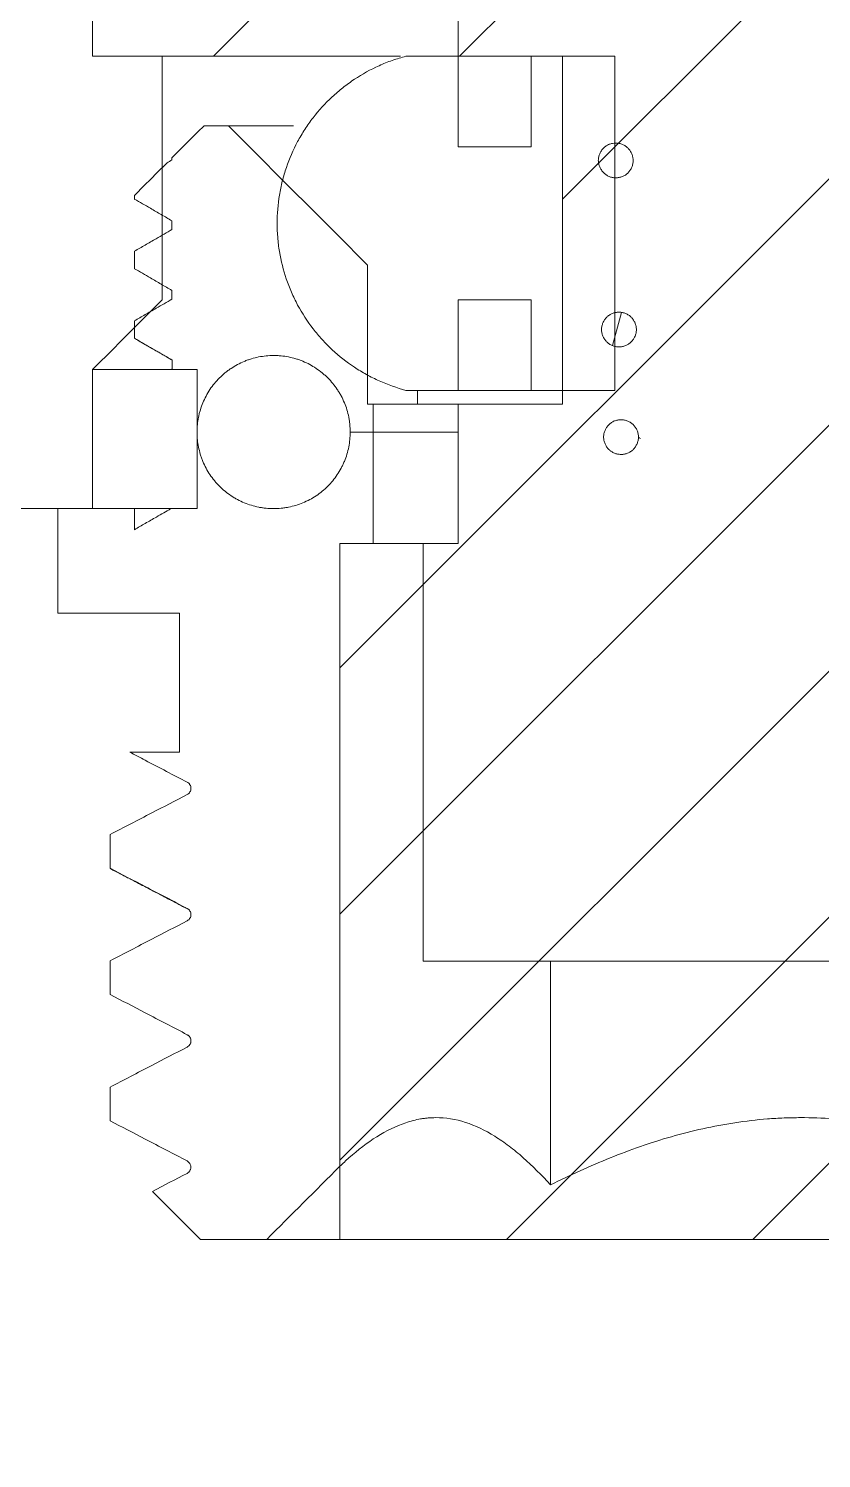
# Model space of a CAD drawing. Extents: x 13676 to 14719, y -16741 to -16132.
# Drawn here: x 13740.51 to 13751.89, y -16446.49 to -16425.95 of the extents above; entities that cross this region are included whole.
import ezdxf

# ---------------------------------------------------------------- set-up
doc = ezdxf.new("R2010")
doc.units = 0
doc.header["$MEASUREMENT"] = 0
doc.layers.get('0').update_dxf_attribs({"color": 3, "linetype": 'CONTINUOUS'})
doc.layers.add('5', color=2, linetype='CONTINUOUS', lineweight=9)
pattern_1 = [(45, (2654.681, -18.976), (-1.76776695, 1.76776695), [])]

# ---------------------------------------------------------------- blocks, each defined once
blk = doc.blocks.new('HATCH9')
at = {"color": 155, "lineweight": 13}
for p, q in [((761.11, 554.762), (761.189, 555.056)), ((767.759, 540.937), (767.842, 541.248)), ((761.579, 537.194), (761.707, 537.671))]:
    blk.add_line(p, q, dxfattribs=at)

msp = doc.modelspace()

# ---------------------------------------------------------------- hatches: boundary and pattern name
at = {"layer": '5'}
h = msp.add_hatch(dxfattribs=at)
h.set_pattern_fill('ANSI31', color=10, scale=20)
h.set_pattern_definition(pattern_1)
edge = h.paths.add_edge_path()
edge.add_line((13758.925, -16413.344), (13758.423, -16413.344))
edge.add_line((13758.423, -16413.344), (13749.4, -16413.344))
edge.add_line((13749.4, -16413.344), (13745.426, -16413.344))
edge.add_line((13745.426, -16413.344), (13744.925, -16413.344))
edge.add_line((13744.925, -16413.344), (13745.804, -16408.144))
edge.add_line((13745.804, -16408.144), (13678.225, -16408.144))
edge.add_line((13678.225, -16408.144), (13678.225, -16414.183))
edge.add_spline(control_points=[(13678.225, -16414.183), (13678.353, -16414.878), (13678.513, -16415.563), (13678.9, -16416.908), (13679.128, -16417.569), (13679.391, -16418.218)], knot_values=[0, 0, 0, 0, 0.5, 0.5, 1, 1, 1, 1], degree=3, periodic=0)
edge.add_spline(control_points=[(13679.392, -16418.218), (13679.63, -16418.806), (13679.86, -16419.397), (13680.303, -16420.586), (13680.515, -16421.184), (13680.719, -16421.785)], knot_values=[0, 0, 0, 0, 0.5, 0.5, 1, 1, 1, 1], degree=3, periodic=0)
edge.add_line((13680.719, -16421.785), (13684.53, -16422.595))
edge.add_line((13684.53, -16422.595), (13684.726, -16422.637))
edge.add_line((13684.726, -16422.637), (13687.465, -16423.219))
edge.add_line((13687.465, -16423.219), (13685.594, -16432.022))
edge.add_line((13685.594, -16432.022), (13685.718, -16432.049))
edge.add_line((13685.718, -16432.049), (13687.154, -16432.354))
edge.add_ellipse((13697.155, -16414.251), major_axis=(4.368, 20.549), ratio=0.852477, start_angle=160.3628, end_angle=161.6262)
edge.add_line((13687.488, -16432.579), (13687.477, -16432.629))
edge.add_ellipse((13698.053, -16414.442), major_axis=(4.374, 20.58), ratio=0.999649, start_angle=161.8156, end_angle=198.2321)
edge.add_line((13700.335, -16435.357), (13700.343, -16435.317))
edge.add_ellipse((13698.809, -16414.603), major_axis=(-4.368, -20.55), ratio=0.878966, start_angle=18.3298, end_angle=19.6391)
edge.add_line((13700.766, -16435.247), (13702.211, -16435.554))
edge.add_line((13702.211, -16435.554), (13704.082, -16426.751))
edge.add_line((13704.082, -16426.751), (13706.83, -16427.335))
edge.add_line((13706.83, -16427.335), (13707.026, -16427.377))
edge.add_line((13707.026, -16427.377), (13709.47, -16427.896))
edge.add_line((13709.47, -16427.896), (13708.564, -16432.16))
edge.add_spline(control_points=[(13708.564, -16432.16), (13709.315, -16431.893), (13710.076, -16431.658), (13711.04, -16431.406), (13711.233, -16431.357), (13711.62, -16431.265), (13711.815, -16431.22), (13712.398, -16431.094), (13712.789, -16431.018), (13713.378, -16430.916), (13713.574, -16430.884), (13713.969, -16430.825), (13714.166, -16430.797), (13714.758, -16430.721), (13715.154, -16430.679), (13716.342, -16430.577), (13717.137, -16430.543), (13717.934, -16430.543)], knot_values=[0, 0, 0, 0, 0.25, 0.25, 0.3125, 0.3125, 0.375, 0.375, 0.5, 0.5, 0.5625, 0.5625, 0.625, 0.625, 0.75, 0.75, 1, 1, 1, 1], degree=3, periodic=0)
edge.add_spline(control_points=[(13727.44, -16430.543), (13724.271, -16430.543), (13721.102, -16430.543), (13717.934, -16430.543)], knot_values=[0, 0, 0, 0, 1, 1, 1, 1], degree=3, periodic=0)
edge.add_spline(control_points=[(13727.44, -16430.543), (13728.446, -16430.543), (13729.452, -16430.554), (13731.464, -16430.596), (13732.469, -16430.627), (13734.48, -16430.71), (13735.485, -16430.762), (13737.494, -16430.887), (13738.498, -16430.96), (13739.5, -16431.044)], knot_values=[0, 0, 0, 0, 0.25, 0.25, 0.5, 0.5, 0.75, 0.75, 1, 1, 1, 1], degree=3, periodic=0)
edge.add_line((13739.5, -16431.044), (13739.925, -16431.044))
edge.add_line((13739.925, -16431.044), (13739.925, -16419.144))
edge.add_arc((13741.925, -16419.144), 2, 90, 180, ccw=False)
edge.add_line((13741.925, -16417.144), (13745.426, -16417.144))
edge.add_line((13745.426, -16417.144), (13754.42, -16417.144))
edge.add_line((13754.42, -16417.144), (13758.423, -16417.144))
edge.add_line((13758.423, -16417.144), (13759.638, -16417.144))
edge.add_line((13759.638, -16417.144), (13758.925, -16413.344))
h = msp.add_hatch(dxfattribs=at)
h.set_pattern_fill('ANSI31', color=10, scale=20)
h.set_pattern_definition(pattern_1)
edge = h.paths.add_edge_path()
edge.add_line((13805.925, -16408.144), (13757.925, -16408.144))
edge.add_line((13757.925, -16408.144), (13757.925, -16411.344))
edge.add_line((13757.925, -16411.344), (13758.925, -16411.344))
edge.add_arc((13758.925, -16413.344), 2, 10.6376, 90, ccw=False)
edge.add_line((13760.89, -16412.974), (13762.425, -16421.144))
edge.add_line((13762.425, -16421.144), (13761.424, -16421.144))
edge.add_line((13761.424, -16421.144), (13741.425, -16421.144))
edge.add_line((13741.425, -16421.144), (13741.425, -16426.344))
edge.add_line((13741.425, -16426.344), (13742.426, -16426.344))
edge.add_line((13742.426, -16426.344), (13745.85, -16426.344))
edge.add_line((13745.85, -16426.344), (13746.677, -16426.344))
edge.add_line((13746.677, -16426.344), (13748.177, -16426.344))
edge.add_line((13748.177, -16426.344), (13748.177, -16431.344))
edge.add_line((13748.177, -16431.344), (13746.677, -16431.344))
edge.add_line((13746.677, -16431.344), (13746.677, -16433.344))
edge.add_line((13746.677, -16433.344), (13746.176, -16433.344))
edge.add_line((13746.176, -16433.344), (13744.978, -16433.344))
edge.add_line((13744.978, -16433.344), (13744.978, -16443.344))
edge.add_line((13744.978, -16443.344), (13759.019, -16443.344))
edge.add_line((13759.019, -16443.344), (13759.019, -16433.344))
edge.add_line((13759.019, -16433.344), (13758.229, -16433.344))
edge.add_line((13758.229, -16433.344), (13757.673, -16433.344))
edge.add_line((13757.673, -16433.344), (13757.173, -16433.344))
edge.add_line((13757.173, -16433.344), (13757.173, -16431.344))
edge.add_line((13757.173, -16431.344), (13755.672, -16431.344))
edge.add_line((13755.672, -16431.344), (13755.672, -16426.344))
edge.add_line((13755.672, -16426.344), (13757.173, -16426.344))
edge.add_line((13757.173, -16426.344), (13757.923, -16426.344))
edge.add_line((13757.923, -16426.344), (13761.424, -16426.344))
edge.add_line((13761.424, -16426.344), (13762.425, -16426.344))
edge.add_arc((13762.425, -16428.344), 2, 0, 90, ccw=False)
edge.add_line((13764.425, -16428.344), (13764.425, -16431.037))
edge.add_spline(control_points=[(13764.425, -16431.037), (13765.421, -16430.955), (13766.917, -16430.847), (13768.414, -16430.762), (13769.413, -16430.711), (13769.912, -16430.688), (13771.411, -16430.626), (13772.41, -16430.595), (13774.41, -16430.554), (13775.41, -16430.543), (13776.41, -16430.543)], knot_values=[0, 0, 0, 0, 0.25, 0.375, 0.375, 0.5, 0.5, 0.75, 0.75, 1, 1, 1, 1], degree=3, periodic=0)
edge.add_spline(control_points=[(13791.925, -16430.543), (13786.753, -16430.543), (13781.581, -16430.543), (13776.41, -16430.543)], knot_values=[0, 0, 0, 0, 1, 1, 1, 1], degree=3, periodic=0)
edge.add_spline(control_points=[(13807.725, -16442.343), (13807.725, -16442.116), (13807.705, -16441.665), (13807.647, -16441.221), (13807.57, -16440.78), (13807.522, -16440.56), (13807.436, -16440.234), (13807.39, -16440.071), (13807.338, -16439.909), (13807.303, -16439.802), (13807.284, -16439.748), (13807.19, -16439.48), (13807.106, -16439.27), (13806.924, -16438.858), (13806.826, -16438.656), (13806.614, -16438.259), (13806.502, -16438.065), (13806.323, -16437.778), (13806.262, -16437.683), (13806.136, -16437.495), (13806.071, -16437.402), (13805.741, -16436.941), (13805.456, -16436.593), (13804.854, -16435.93), (13804.537, -16435.615), (13803.872, -16435.015), (13803.526, -16434.729), (13803.121, -16434.423), (13803.076, -16434.389), (13802.986, -16434.322), (13802.94, -16434.288), (13802.803, -16434.189), (13802.527, -16433.993), (13802.247, -16433.806), (13801.681, -16433.443), (13801.296, -16433.215), (13800.514, -16432.787), (13800.116, -16432.587), (13799.307, -16432.211), (13798.897, -16432.036), (13798.063, -16431.712), (13797.64, -16431.562), (13797.103, -16431.392), (13796.995, -16431.358), (13796.779, -16431.294), (13796.455, -16431.199), (13796.13, -16431.113), (13795.477, -16430.953), (13795.04, -16430.86), (13794.16, -16430.708), (13793.717, -16430.648), (13793.048, -16430.587), (13792.825, -16430.571), (13792.376, -16430.549), (13792.151, -16430.543), (13791.925, -16430.543)], knot_values=[0, 0, 0, 0, 0.03125, 0.0625, 0.0625, 0.09375, 0.09375, 0.109375, 0.117188, 0.117188, 0.125, 0.125, 0.15625, 0.15625, 0.1875, 0.1875, 0.21875, 0.21875, 0.234375, 0.234375, 0.25, 0.25, 0.3125, 0.3125, 0.375, 0.375, 0.4375, 0.4375, 0.445313, 0.445313, 0.453125, 0.453125, 0.46875, 0.5, 0.5, 0.5625, 0.5625, 0.625, 0.625, 0.6875, 0.6875, 0.75, 0.75, 0.765625, 0.765625, 0.78125, 0.8125, 0.8125, 0.875, 0.875, 0.9375, 0.9375, 0.96875, 0.96875, 1, 1, 1, 1], degree=3, periodic=0)
edge.add_line((13807.725, -16442.343), (13807.725, -16446.344))
edge.add_line((13807.725, -16446.344), (13809.325, -16446.344))
edge.add_line((13809.325, -16446.344), (13809.325, -16446.844))
edge.add_spline(control_points=[(13809.325, -16446.844), (13809.492, -16447.01), (13809.659, -16447.177), (13809.825, -16447.344)], knot_values=[0, 0, 0, 0, 1, 1, 1, 1], degree=3, periodic=0)
edge.add_line((13809.825, -16447.344), (13809.825, -16452.344))
edge.add_line((13809.825, -16452.344), (13818.425, -16452.344))
edge.add_line((13818.425, -16452.344), (13818.425, -16661.729))
edge.add_line((13818.425, -16661.729), (13828.425, -16661.729))
edge.add_line((13828.425, -16661.729), (13828.425, -16452.344))
edge.add_line((13828.425, -16452.344), (13844.024, -16452.344))
edge.add_line((13844.024, -16452.344), (13844.024, -16447.344))
edge.add_spline(control_points=[(13844.024, -16447.344), (13844.191, -16447.177), (13844.357, -16447.01), (13844.524, -16446.844)], knot_values=[0, 0, 0, 0, 1, 1, 1, 1], degree=3, periodic=0)
edge.add_line((13844.524, -16446.844), (13844.524, -16446.344))
edge.add_line((13844.524, -16446.344), (13846.124, -16446.344))
edge.add_line((13846.124, -16446.344), (13846.124, -16423.344))
edge.add_line((13846.124, -16423.344), (13805.925, -16423.344))
edge.add_line((13805.925, -16423.344), (13805.925, -16408.144))

# ---------------------------------------------------------------- linework, layer by layer
at = {"linetype": 'Continuous', "lineweight": 18}
for p, q in [((13741.425, -16421.144), (13741.425, -16426.344)), ((13746.677, -16426.344), (13746.677, -16425.344)), ((13741.425, -16426.344), (13742.426, -16426.344)), ((13742.426, -16426.344), (13745.85, -16426.344)), ((13742.426, -16426.344), (13742.426, -16429.844)), ((13745.926, -16426.344), (13746.677, -16426.344)), ((13748.177, -16426.344), (13746.677, -16426.344)), ((13746.677, -16426.344), (13746.677, -16427.644)), ((13747.727, -16426.344), (13748.928, -16426.344)), ((13747.727, -16427.644), (13747.727, -16426.344)), ((13748.177, -16431.344), (13748.177, -16426.344)), ((13748.928, -16426.344), (13748.928, -16431.144)), ((13743.026, -16427.344), (13743.376, -16427.344)), ((13744.313, -16427.344), (13743.376, -16427.344)), ((13742.566, -16427.833), (13742.566, -16427.804)), ((13746.677, -16427.644), (13747.727, -16427.644)), ((13742.495, -16427.874), (13742.496, -16427.874)), ((13742.026, -16428.396), (13742.025, -16428.396)), ((13742.026, -16428.396), (13742.026, -16428.344)), ((13742.566, -16428.833), (13742.566, -16428.708)), ((13742.026, -16429.396), (13742.026, -16429.145)), ((13745.376, -16429.344), (13745.376, -16431.344)), ((13742.566, -16429.833), (13742.566, -16429.708)), ((13746.677, -16429.844), (13746.677, -16431.144)), ((13747.727, -16429.844), (13746.677, -16429.844)), ((13747.727, -16431.144), (13747.727, -16429.844)), ((13742.026, -16430.396), (13742.026, -16430.145)), ((13742.567, -16430.709), (13742.567, -16430.706)), ((13742.567, -16430.833), (13742.567, -16430.706)), ((13741.426, -16430.844), (13742.549, -16430.844)), ((13741.426, -16430.844), (13741.426, -16432.844)), ((13742.926, -16430.844), (13742.549, -16430.844)), ((13742.926, -16432.844), (13742.926, -16430.844)), ((13746.677, -16431.144), (13745.926, -16431.144)), ((13747.727, -16431.144), (13746.677, -16431.144)), ((13748.928, -16431.144), (13747.727, -16431.144)), ((13745.376, -16431.344), (13745.458, -16431.344)), ((13745.458, -16431.344), (13745.458, -16433.344)), ((13746.677, -16431.344), (13745.458, -16431.344)), ((13746.677, -16431.344), (13748.177, -16431.344)), ((13746.677, -16433.344), (13746.677, -16431.344)), ((13741.426, -16432.844), (13739.577, -16432.844)), ((13740.926, -16434.344), (13740.926, -16432.844)), ((13740.926, -16432.844), (13742.026, -16432.844)), ((13742.026, -16432.844), (13742.551, -16432.844)), ((13742.026, -16432.844), (13742.026, -16433.146)), ((13742.55, -16432.844), (13742.926, -16432.844)), ((13744.978, -16433.344), (13744.978, -16442.292)), ((13745.458, -16433.344), (13744.978, -16433.344)), ((13745.458, -16433.344), (13746.176, -16433.344)), ((13746.176, -16433.344), (13746.677, -16433.344)), ((13746.176, -16439.344), (13746.176, -16433.344)), ((13742.676, -16434.344), (13740.926, -16434.344)), ((13742.676, -16436.344), (13742.676, -16434.344)), ((13741.958, -16436.344), (13742.676, -16436.344)), ((13741.958, -16436.344), (13741.959, -16436.344)), ((13741.676, -16438.01), (13741.676, -16437.528)), ((13741.676, -16439.824), (13741.676, -16439.342)), ((13757.673, -16439.344), (13746.176, -16439.344)), ((13748.004, -16442.56), (13748.004, -16439.343)), ((13742.784, -16440.402), (13742.784, -16440.402)), ((13742.784, -16440.58), (13742.784, -16440.58)), ((13741.676, -16441.156), (13741.676, -16441.156)), ((13741.676, -16441.639), (13741.676, -16441.156)), ((13742.783, -16442.216), (13742.783, -16442.216)), ((13742.784, -16442.394), (13742.784, -16442.394)), ((13743.926, -16443.344), (13742.976, -16443.344)), ((13755.568, -16443.344), (13743.926, -16443.344))]:
    msp.add_line(p, q, dxfattribs=at)
at = {"linetype": 'Continuous', "lineweight": 13}
for p, q in [((13746.093, -16431.344), (13746.093, -16431.144)), ((13745.126, -16431.744), (13746.677, -16431.744))]:
    msp.add_line(p, q, dxfattribs=at)
at = {"linetype": 'Continuous', "lineweight": 18}
for points, knots in [([(13745.926, -16431.144), (13745.796, -16431.109), (13745.668, -16431.064), (13745.512, -16430.994), (13745.481, -16430.98), (13745.42, -16430.949), (13745.39, -16430.933), (13745.3, -16430.884), (13745.242, -16430.849), (13745.073, -16430.737), (13744.967, -16430.653), (13744.842, -16430.537), (13744.818, -16430.513), (13744.769, -16430.465), (13744.746, -16430.44), (13744.677, -16430.364), (13744.634, -16430.312), (13744.51, -16430.152), (13744.436, -16430.038), (13744.355, -16429.888), (13744.34, -16429.858), (13744.31, -16429.796), (13744.296, -16429.765), (13744.255, -16429.671), (13744.23, -16429.608), (13744.165, -16429.416), (13744.132, -16429.285), (13744.104, -16429.117), (13744.099, -16429.083), (13744.091, -16429.015), (13744.087, -16428.981), (13744.079, -16428.879), (13744.076, -16428.811), (13744.076, -16428.608), (13744.087, -16428.473), (13744.115, -16428.306), (13744.121, -16428.272), (13744.135, -16428.205), (13744.142, -16428.172), (13744.167, -16428.072), (13744.187, -16428.007), (13744.252, -16427.815), (13744.306, -16427.691), (13744.386, -16427.541), (13744.403, -16427.512), (13744.438, -16427.453), (13744.456, -16427.424), (13744.512, -16427.337), (13744.551, -16427.282), (13744.675, -16427.121), (13744.766, -16427.021), (13744.915, -16426.882), (13744.967, -16426.838), (13745.074, -16426.753), (13745.13, -16426.713), (13745.299, -16426.6), (13745.418, -16426.535), (13745.603, -16426.452), (13745.666, -16426.427), (13745.763, -16426.392), (13745.796, -16426.382), (13745.861, -16426.362), (13745.894, -16426.352), (13745.926, -16426.344)], [0, 0, 0, 0, 0.0625, 0.0625, 0.078125, 0.078125, 0.09375, 0.09375, 0.125, 0.125, 0.1875, 0.1875, 0.203125, 0.203125, 0.21875, 0.21875, 0.25, 0.25, 0.3125, 0.3125, 0.328125, 0.328125, 0.34375, 0.34375, 0.375, 0.375, 0.4375, 0.4375, 0.453125, 0.453125, 0.46875, 0.46875, 0.5, 0.5, 0.5625, 0.5625, 0.578125, 0.578125, 0.59375, 0.59375, 0.625, 0.625, 0.6875, 0.6875, 0.703125, 0.703125, 0.71875, 0.71875, 0.75, 0.75, 0.8125, 0.8125, 0.84375, 0.84375, 0.875, 0.875, 0.9375, 0.9375, 0.96875, 0.96875, 0.984375, 0.984375, 1, 1, 1, 1]), ([(13748.69, -16427.839), (13748.69, -16427.823), (13748.692, -16427.806), (13748.699, -16427.774), (13748.704, -16427.759), (13748.713, -16427.736), (13748.717, -16427.729), (13748.725, -16427.715), (13748.729, -16427.708), (13748.743, -16427.687), (13748.753, -16427.675), (13748.776, -16427.651), (13748.789, -16427.641), (13748.809, -16427.627), (13748.816, -16427.623), (13748.831, -16427.616), (13748.838, -16427.612), (13748.861, -16427.603), (13748.877, -16427.599), (13748.909, -16427.593), (13748.925, -16427.592), (13748.958, -16427.592), (13748.974, -16427.594), (13748.998, -16427.598), (13749.006, -16427.6), (13749.022, -16427.605), (13749.037, -16427.611), (13749.052, -16427.618), (13749.066, -16427.625), (13749.073, -16427.63), (13749.094, -16427.644), (13749.106, -16427.654), (13749.123, -16427.672), (13749.128, -16427.678), (13749.139, -16427.691), (13749.143, -16427.697), (13749.157, -16427.718), (13749.165, -16427.732), (13749.174, -16427.755), (13749.177, -16427.762), (13749.182, -16427.778), (13749.184, -16427.786), (13749.189, -16427.81), (13749.191, -16427.826), (13749.191, -16427.843)], [0, 0, 0, 0, 0.0625, 0.0625, 0.125, 0.125, 0.15625, 0.15625, 0.1875, 0.1875, 0.25, 0.25, 0.3125, 0.3125, 0.34375, 0.34375, 0.375, 0.375, 0.4375, 0.4375, 0.5, 0.5, 0.5625, 0.5625, 0.59375, 0.59375, 0.625, 0.65625, 0.65625, 0.6875, 0.6875, 0.75, 0.75, 0.78125, 0.78125, 0.8125, 0.8125, 0.875, 0.875, 0.90625, 0.90625, 0.9375, 0.9375, 1, 1, 1, 1]), ([(13749.191, -16427.843), (13749.191, -16427.859), (13749.189, -16427.876), (13749.182, -16427.907), (13749.177, -16427.923), (13749.168, -16427.945), (13749.164, -16427.953), (13749.156, -16427.967), (13749.152, -16427.974), (13749.138, -16427.995), (13749.128, -16428.007), (13749.105, -16428.031), (13749.092, -16428.041), (13749.072, -16428.055), (13749.065, -16428.059), (13749.051, -16428.066), (13749.043, -16428.07), (13749.02, -16428.079), (13749.005, -16428.083), (13748.973, -16428.089), (13748.956, -16428.09), (13748.923, -16428.09), (13748.907, -16428.088), (13748.883, -16428.083), (13748.875, -16428.081), (13748.859, -16428.077), (13748.844, -16428.071), (13748.829, -16428.064), (13748.815, -16428.056), (13748.808, -16428.052), (13748.788, -16428.038), (13748.775, -16428.028), (13748.758, -16428.01), (13748.753, -16428.004), (13748.743, -16427.991), (13748.738, -16427.985), (13748.724, -16427.964), (13748.717, -16427.95), (13748.707, -16427.927), (13748.704, -16427.919), (13748.699, -16427.904), (13748.697, -16427.896), (13748.692, -16427.872), (13748.69, -16427.856), (13748.69, -16427.839)], [0, 0, 0, 0, 0.0625, 0.0625, 0.125, 0.125, 0.15625, 0.15625, 0.1875, 0.1875, 0.25, 0.25, 0.3125, 0.3125, 0.34375, 0.34375, 0.375, 0.375, 0.4375, 0.4375, 0.5, 0.5, 0.5625, 0.5625, 0.59375, 0.59375, 0.625, 0.65625, 0.65625, 0.6875, 0.6875, 0.75, 0.75, 0.78125, 0.78125, 0.8125, 0.8125, 0.875, 0.875, 0.90625, 0.90625, 0.9375, 0.9375, 1, 1, 1, 1]), ([(13742.566, -16428.708), (13742.515, -16428.679), (13742.464, -16428.649), (13742.36, -16428.589), (13742.308, -16428.559), (13742.178, -16428.484), (13742.102, -16428.44), (13742.025, -16428.396)], [0, 0, 0, 0, 0.282887, 0.282887, 0.574877, 0.574877, 1, 1, 1, 1]), ([(13742.026, -16429.145), (13742.077, -16429.115), (13742.128, -16429.086), (13742.232, -16429.026), (13742.285, -16428.996), (13742.414, -16428.921), (13742.49, -16428.877), (13742.566, -16428.833)], [0, 0, 0, 0, 0.28383, 0.28383, 0.577061, 0.577061, 1, 1, 1, 1]), ([(13742.566, -16429.708), (13742.515, -16429.679), (13742.464, -16429.649), (13742.36, -16429.589), (13742.308, -16429.559), (13742.179, -16429.485), (13742.102, -16429.44), (13742.026, -16429.396)], [0, 0, 0, 0, 0.283701, 0.283701, 0.575829, 0.575829, 1, 1, 1, 1]), ([(13742.026, -16430.145), (13742.077, -16430.116), (13742.128, -16430.086), (13742.232, -16430.026), (13742.285, -16429.996), (13742.414, -16429.921), (13742.49, -16429.877), (13742.566, -16429.833)], [0, 0, 0, 0, 0.284221, 0.284221, 0.5773, 0.5773, 1, 1, 1, 1]), ([(13748.737, -16430.269), (13748.737, -16430.253), (13748.738, -16430.236), (13748.745, -16430.204), (13748.75, -16430.189), (13748.76, -16430.166), (13748.763, -16430.159), (13748.771, -16430.144), (13748.779, -16430.13), (13748.789, -16430.117), (13748.799, -16430.105), (13748.805, -16430.098), (13748.822, -16430.081), (13748.835, -16430.071), (13748.855, -16430.057), (13748.862, -16430.053), (13748.877, -16430.045), (13748.884, -16430.042), (13748.907, -16430.033), (13748.923, -16430.029), (13748.947, -16430.024), (13748.955, -16430.023), (13748.971, -16430.022), (13748.979, -16430.021), (13749.004, -16430.022), (13749.02, -16430.023), (13749.052, -16430.03), (13749.068, -16430.034), (13749.091, -16430.044), (13749.098, -16430.047), (13749.112, -16430.055), (13749.12, -16430.059), (13749.14, -16430.073), (13749.152, -16430.084), (13749.169, -16430.101), (13749.175, -16430.107), (13749.185, -16430.12), (13749.19, -16430.127), (13749.203, -16430.147), (13749.211, -16430.162), (13749.22, -16430.184), (13749.223, -16430.192), (13749.228, -16430.208), (13749.23, -16430.215), (13749.235, -16430.239), (13749.237, -16430.255), (13749.237, -16430.272)], [0, 0, 0, 0, 0.0625, 0.0625, 0.125, 0.125, 0.15625, 0.15625, 0.1875, 0.21875, 0.21875, 0.25, 0.25, 0.3125, 0.3125, 0.34375, 0.34375, 0.375, 0.375, 0.4375, 0.4375, 0.46875, 0.46875, 0.5, 0.5, 0.5625, 0.5625, 0.625, 0.625, 0.65625, 0.65625, 0.6875, 0.6875, 0.75, 0.75, 0.78125, 0.78125, 0.8125, 0.8125, 0.875, 0.875, 0.90625, 0.90625, 0.9375, 0.9375, 1, 1, 1, 1]), ([(13749.237, -16430.272), (13749.237, -16430.288), (13749.235, -16430.305), (13749.228, -16430.337), (13749.224, -16430.352), (13749.214, -16430.375), (13749.21, -16430.382), (13749.203, -16430.397), (13749.194, -16430.411), (13749.184, -16430.424), (13749.174, -16430.436), (13749.169, -16430.443), (13749.151, -16430.46), (13749.139, -16430.47), (13749.118, -16430.484), (13749.111, -16430.488), (13749.097, -16430.496), (13749.089, -16430.499), (13749.067, -16430.508), (13749.051, -16430.512), (13749.027, -16430.517), (13749.019, -16430.518), (13749.002, -16430.519), (13748.994, -16430.52), (13748.97, -16430.519), (13748.953, -16430.518), (13748.921, -16430.511), (13748.906, -16430.507), (13748.883, -16430.497), (13748.876, -16430.494), (13748.861, -16430.486), (13748.854, -16430.482), (13748.834, -16430.468), (13748.821, -16430.457), (13748.804, -16430.44), (13748.799, -16430.434), (13748.789, -16430.421), (13748.784, -16430.414), (13748.77, -16430.394), (13748.763, -16430.38), (13748.753, -16430.357), (13748.75, -16430.349), (13748.745, -16430.334), (13748.743, -16430.326), (13748.738, -16430.302), (13748.737, -16430.286), (13748.737, -16430.269)], [0, 0, 0, 0, 0.0625, 0.0625, 0.125, 0.125, 0.15625, 0.15625, 0.1875, 0.21875, 0.21875, 0.25, 0.25, 0.3125, 0.3125, 0.34375, 0.34375, 0.375, 0.375, 0.4375, 0.4375, 0.46875, 0.46875, 0.5, 0.5, 0.5625, 0.5625, 0.625, 0.625, 0.65625, 0.65625, 0.6875, 0.6875, 0.75, 0.75, 0.78125, 0.78125, 0.8125, 0.8125, 0.875, 0.875, 0.90625, 0.90625, 0.9375, 0.9375, 1, 1, 1, 1]), ([(13742.567, -16430.709), (13742.517, -16430.679), (13742.466, -16430.65), (13742.362, -16430.59), (13742.309, -16430.56), (13742.18, -16430.485), (13742.103, -16430.44), (13742.026, -16430.396)], [0, 0, 0, 0, 0.281651, 0.281651, 0.573259, 0.573259, 1, 1, 1, 1]), ([(13742.926, -16431.744), (13742.926, -16431.672), (13742.933, -16431.6), (13742.95, -16431.512), (13742.954, -16431.494), (13742.963, -16431.459), (13742.968, -16431.442), (13742.984, -16431.39), (13742.996, -16431.356), (13743.037, -16431.257), (13743.071, -16431.193), (13743.151, -16431.072), (13743.197, -16431.017), (13743.273, -16430.941), (13743.299, -16430.917), (13743.341, -16430.882), (13743.356, -16430.871), (13743.385, -16430.849), (13743.4, -16430.839), (13743.475, -16430.789), (13743.538, -16430.755), (13743.621, -16430.721), (13743.637, -16430.714), (13743.671, -16430.702), (13743.689, -16430.696), (13743.741, -16430.681), (13743.776, -16430.672), (13743.881, -16430.651), (13743.953, -16430.644), (13744.043, -16430.644), (13744.061, -16430.644), (13744.097, -16430.646), (13744.115, -16430.647), (13744.169, -16430.652), (13744.24, -16430.663), (13744.327, -16430.685), (13744.379, -16430.701), (13744.413, -16430.714), (13744.43, -16430.72), (13744.513, -16430.755), (13744.577, -16430.788), (13744.666, -16430.848), (13744.695, -16430.87), (13744.737, -16430.904), (13744.751, -16430.916), (13744.778, -16430.94), (13744.791, -16430.953), (13744.854, -16431.016), (13744.9, -16431.071), (13744.95, -16431.146), (13744.96, -16431.161), (13744.978, -16431.193), (13744.987, -16431.208), (13745.013, -16431.256), (13745.028, -16431.289), (13745.07, -16431.388), (13745.091, -16431.457), (13745.108, -16431.546), (13745.111, -16431.563), (13745.117, -16431.599), (13745.119, -16431.617), (13745.124, -16431.671), (13745.126, -16431.707), (13745.126, -16431.744)], [0, 0, 0, 0, 0.0625, 0.0625, 0.078125, 0.078125, 0.09375, 0.09375, 0.125, 0.125, 0.1875, 0.1875, 0.25, 0.25, 0.28125, 0.28125, 0.296875, 0.296875, 0.3125, 0.3125, 0.375, 0.375, 0.390625, 0.390625, 0.40625, 0.40625, 0.4375, 0.4375, 0.5, 0.5, 0.515625, 0.515625, 0.53125, 0.53125, 0.5625, 0.59375, 0.609375, 0.609375, 0.625, 0.625, 0.6875, 0.6875, 0.71875, 0.71875, 0.734375, 0.734375, 0.75, 0.75, 0.8125, 0.8125, 0.828125, 0.828125, 0.84375, 0.84375, 0.875, 0.875, 0.9375, 0.9375, 0.953125, 0.953125, 0.96875, 0.96875, 1, 1, 1, 1]), ([(13745.126, -16431.744), (13745.126, -16431.779), (13745.124, -16431.815), (13745.117, -16431.887), (13745.112, -16431.922), (13745.091, -16432.029), (13745.07, -16432.098), (13745.035, -16432.182), (13745.028, -16432.199), (13745.012, -16432.231), (13745.004, -16432.247), (13744.979, -16432.295), (13744.942, -16432.356), (13744.899, -16432.414), (13744.853, -16432.47), (13744.829, -16432.497), (13744.752, -16432.573), (13744.697, -16432.619), (13744.607, -16432.678), (13744.576, -16432.697), (13744.512, -16432.731), (13744.479, -16432.746), (13744.38, -16432.788), (13744.311, -16432.808), (13744.223, -16432.826), (13744.205, -16432.829), (13744.169, -16432.834), (13744.151, -16432.837), (13744.097, -16432.842), (13744.025, -16432.845), (13743.936, -16432.841), (13743.882, -16432.834), (13743.847, -16432.829), (13743.829, -16432.826), (13743.74, -16432.808), (13743.671, -16432.787), (13743.572, -16432.746), (13743.539, -16432.731), (13743.491, -16432.705), (13743.476, -16432.696), (13743.445, -16432.678), (13743.429, -16432.668), (13743.355, -16432.618), (13743.299, -16432.572), (13743.235, -16432.509), (13743.223, -16432.496), (13743.199, -16432.469), (13743.187, -16432.455), (13743.152, -16432.413), (13743.131, -16432.384), (13743.071, -16432.295), (13743.037, -16432.232), (13743.003, -16432.148), (13742.996, -16432.131), (13742.984, -16432.097), (13742.978, -16432.08), (13742.963, -16432.028), (13742.945, -16431.959), (13742.932, -16431.87), (13742.928, -16431.816), (13742.926, -16431.78), (13742.926, -16431.762), (13742.926, -16431.744)], [0, 0, 0, 0, 0.03125, 0.03125, 0.0625, 0.0625, 0.125, 0.125, 0.140625, 0.140625, 0.15625, 0.15625, 0.1875, 0.21875, 0.21875, 0.25, 0.25, 0.3125, 0.3125, 0.34375, 0.34375, 0.375, 0.375, 0.4375, 0.4375, 0.453125, 0.453125, 0.46875, 0.46875, 0.5, 0.53125, 0.546875, 0.546875, 0.5625, 0.5625, 0.625, 0.625, 0.65625, 0.65625, 0.671875, 0.671875, 0.6875, 0.6875, 0.75, 0.75, 0.765625, 0.765625, 0.78125, 0.78125, 0.8125, 0.8125, 0.875, 0.875, 0.890625, 0.890625, 0.90625, 0.90625, 0.9375, 0.96875, 0.984375, 0.984375, 1, 1, 1, 1]), ([(13748.766, -16431.815), (13748.766, -16431.798), (13748.768, -16431.782), (13748.775, -16431.75), (13748.78, -16431.735), (13748.789, -16431.712), (13748.793, -16431.705), (13748.801, -16431.69), (13748.805, -16431.683), (13748.818, -16431.663), (13748.829, -16431.65), (13748.852, -16431.627), (13748.864, -16431.616), (13748.885, -16431.603), (13748.892, -16431.598), (13748.906, -16431.591), (13748.914, -16431.587), (13748.936, -16431.578), (13748.952, -16431.574), (13748.984, -16431.568), (13749.001, -16431.566), (13749.033, -16431.567), (13749.049, -16431.568), (13749.074, -16431.573), (13749.082, -16431.575), (13749.097, -16431.579), (13749.113, -16431.585), (13749.127, -16431.592), (13749.142, -16431.599), (13749.149, -16431.604), (13749.169, -16431.618), (13749.182, -16431.628), (13749.199, -16431.646), (13749.204, -16431.652), (13749.214, -16431.664), (13749.219, -16431.671), (13749.233, -16431.692), (13749.24, -16431.706), (13749.25, -16431.729), (13749.253, -16431.736), (13749.258, -16431.752), (13749.26, -16431.76), (13749.265, -16431.784), (13749.267, -16431.8), (13749.267, -16431.816)], [0, 0, 0, 0, 0.0625, 0.0625, 0.125, 0.125, 0.15625, 0.15625, 0.1875, 0.1875, 0.25, 0.25, 0.3125, 0.3125, 0.34375, 0.34375, 0.375, 0.375, 0.4375, 0.4375, 0.5, 0.5, 0.5625, 0.5625, 0.59375, 0.59375, 0.625, 0.65625, 0.65625, 0.6875, 0.6875, 0.75, 0.75, 0.78125, 0.78125, 0.8125, 0.8125, 0.875, 0.875, 0.90625, 0.90625, 0.9375, 0.9375, 1, 1, 1, 1]), ([(13749.267, -16431.816), (13749.267, -16431.833), (13749.265, -16431.849), (13749.258, -16431.881), (13749.253, -16431.897), (13749.244, -16431.919), (13749.24, -16431.927), (13749.232, -16431.941), (13749.228, -16431.948), (13749.214, -16431.968), (13749.204, -16431.981), (13749.181, -16432.005), (13749.168, -16432.015), (13749.148, -16432.029), (13749.141, -16432.033), (13749.127, -16432.04), (13749.119, -16432.044), (13749.096, -16432.053), (13749.081, -16432.057), (13749.049, -16432.063), (13749.032, -16432.065), (13749, -16432.064), (13748.983, -16432.063), (13748.959, -16432.058), (13748.951, -16432.056), (13748.936, -16432.052), (13748.92, -16432.046), (13748.905, -16432.039), (13748.891, -16432.032), (13748.884, -16432.027), (13748.864, -16432.014), (13748.851, -16432.003), (13748.834, -16431.986), (13748.829, -16431.98), (13748.818, -16431.967), (13748.814, -16431.96), (13748.8, -16431.94), (13748.792, -16431.925), (13748.783, -16431.903), (13748.78, -16431.895), (13748.775, -16431.879), (13748.773, -16431.871), (13748.768, -16431.847), (13748.766, -16431.831), (13748.766, -16431.815)], [0, 0, 0, 0, 0.0625, 0.0625, 0.125, 0.125, 0.15625, 0.15625, 0.1875, 0.1875, 0.25, 0.25, 0.3125, 0.3125, 0.34375, 0.34375, 0.375, 0.375, 0.4375, 0.4375, 0.5, 0.5, 0.5625, 0.5625, 0.59375, 0.59375, 0.625, 0.65625, 0.65625, 0.6875, 0.6875, 0.75, 0.75, 0.78125, 0.78125, 0.8125, 0.8125, 0.875, 0.875, 0.90625, 0.90625, 0.9375, 0.9375, 1, 1, 1, 1]), ([(13742.026, -16433.146), (13742.078, -16433.116), (13742.13, -16433.086), (13742.235, -16433.025), (13742.289, -16432.995), (13742.412, -16432.924), (13742.481, -16432.884), (13742.55, -16432.844)], [0, 0, 0, 0, 0.297763, 0.297763, 0.602953, 0.602953, 1, 1, 1, 1]), ([(13742.026, -16432.844), (13742.027, -16432.844), (13742.028, -16432.844), (13742.034, -16432.844), (13742.04, -16432.844), (13742.057, -16432.844), (13742.067, -16432.844), (13742.105, -16432.844), (13742.14, -16432.844), (13742.201, -16432.844), (13742.221, -16432.844), (13742.242, -16432.844)], [0, 0, 0, 0, 0.086787, 0.086787, 0.27504, 0.27504, 0.463292, 0.463292, 0.839798, 0.839798, 1, 1, 1, 1]), ([(13742.784, -16436.774), (13742.685, -16436.722), (13742.586, -16436.67), (13742.385, -16436.566), (13742.283, -16436.513), (13742.108, -16436.421), (13742.033, -16436.382), (13741.959, -16436.344)], [0, 0, 0, 0, 0.360679, 0.360679, 0.729425, 0.729425, 1, 1, 1, 1]), ([(13742.784, -16436.952), (13742.792, -16436.947), (13742.8, -16436.942), (13742.81, -16436.933), (13742.813, -16436.929), (13742.818, -16436.922), (13742.821, -16436.918), (13742.828, -16436.907), (13742.832, -16436.898), (13742.836, -16436.885), (13742.837, -16436.881), (13742.838, -16436.872), (13742.839, -16436.867), (13742.839, -16436.854), (13742.837, -16436.844), (13742.832, -16436.827), (13742.828, -16436.819), (13742.821, -16436.807), (13742.818, -16436.803), (13742.813, -16436.796), (13742.81, -16436.793), (13742.8, -16436.783), (13742.792, -16436.778), (13742.784, -16436.774)], [0, 0, 0, 0, 0.125, 0.125, 0.1875, 0.1875, 0.25, 0.25, 0.375, 0.375, 0.4375, 0.4375, 0.5, 0.5, 0.625, 0.625, 0.75, 0.75, 0.8125, 0.8125, 0.875, 0.875, 1, 1, 1, 1]), ([(13741.676, -16437.528), (13741.775, -16437.477), (13741.874, -16437.425), (13742.074, -16437.321), (13742.176, -16437.268), (13742.446, -16437.127), (13742.615, -16437.04), (13742.784, -16436.952)], [0, 0, 0, 0, 0.267959, 0.267959, 0.542638, 0.542638, 1, 1, 1, 1]), ([(13742.784, -16438.588), (13742.685, -16438.536), (13742.585, -16438.484), (13742.385, -16438.38), (13742.283, -16438.327), (13742.013, -16438.186), (13741.844, -16438.098), (13741.676, -16438.01)], [0, 0, 0, 0, 0.268604, 0.268604, 0.543218, 0.543218, 1, 1, 1, 1]), ([(13742.784, -16438.766), (13742.792, -16438.761), (13742.799, -16438.756), (13742.809, -16438.747), (13742.813, -16438.743), (13742.818, -16438.736), (13742.821, -16438.732), (13742.828, -16438.721), (13742.832, -16438.712), (13742.836, -16438.699), (13742.837, -16438.695), (13742.838, -16438.686), (13742.838, -16438.681), (13742.838, -16438.668), (13742.837, -16438.658), (13742.832, -16438.641), (13742.828, -16438.633), (13742.821, -16438.621), (13742.818, -16438.617), (13742.813, -16438.61), (13742.809, -16438.607), (13742.8, -16438.597), (13742.792, -16438.592), (13742.784, -16438.588)], [0, 0, 0, 0, 0.125, 0.125, 0.1875, 0.1875, 0.25, 0.25, 0.375, 0.375, 0.4375, 0.4375, 0.5, 0.5, 0.625, 0.625, 0.75, 0.75, 0.8125, 0.8125, 0.875, 0.875, 1, 1, 1, 1]), ([(13741.676, -16439.342), (13741.775, -16439.291), (13741.874, -16439.239), (13742.074, -16439.135), (13742.175, -16439.082), (13742.446, -16438.941), (13742.615, -16438.854), (13742.784, -16438.766)], [0, 0, 0, 0, 0.267854, 0.267854, 0.542566, 0.542566, 1, 1, 1, 1]), ([(13742.784, -16440.402), (13742.685, -16440.35), (13742.586, -16440.298), (13742.385, -16440.194), (13742.284, -16440.141), (13742.014, -16440), (13741.845, -16439.912), (13741.676, -16439.824)], [0, 0, 0, 0, 0.268181, 0.268181, 0.542366, 0.542366, 1, 1, 1, 1]), ([(13741.676, -16441.156), (13741.774, -16441.104), (13741.873, -16441.053), (13742.072, -16440.949), (13742.173, -16440.897), (13742.444, -16440.756), (13742.614, -16440.668), (13742.784, -16440.58)], [0, 0, 0, 0, 0.26678, 0.26678, 0.540568, 0.540568, 1, 1, 1, 1]), ([(13742.784, -16440.58), (13742.792, -16440.575), (13742.8, -16440.57), (13742.81, -16440.561), (13742.813, -16440.557), (13742.818, -16440.55), (13742.821, -16440.546), (13742.826, -16440.539), (13742.828, -16440.535), (13742.832, -16440.526), (13742.835, -16440.518), (13742.837, -16440.509), (13742.838, -16440.5), (13742.839, -16440.495), (13742.839, -16440.486), (13742.838, -16440.482), (13742.837, -16440.473), (13742.836, -16440.468), (13742.832, -16440.455), (13742.828, -16440.447), (13742.819, -16440.431), (13742.813, -16440.424), (13742.803, -16440.414), (13742.8, -16440.411), (13742.792, -16440.406), (13742.788, -16440.404), (13742.784, -16440.402)], [0, 0, 0, 0, 0.125, 0.125, 0.1875, 0.1875, 0.25, 0.25, 0.3125, 0.3125, 0.375, 0.4375, 0.4375, 0.5, 0.5, 0.5625, 0.5625, 0.625, 0.625, 0.75, 0.75, 0.875, 0.875, 0.9375, 0.9375, 1, 1, 1, 1]), ([(13744.978, -16442.292), (13745.021, -16442.251), (13745.064, -16442.211), (13745.239, -16442.056), (13745.372, -16441.953), (13745.644, -16441.782), (13745.783, -16441.714), (13745.995, -16441.643), (13746.066, -16441.625), (13746.156, -16441.609), (13746.175, -16441.607), (13746.211, -16441.602), (13746.265, -16441.596), (13746.319, -16441.594), (13746.498, -16441.593), (13746.64, -16441.616), (13746.923, -16441.707), (13747.063, -16441.774), (13747.236, -16441.882), (13747.271, -16441.905), (13747.34, -16441.953), (13747.374, -16441.977), (13747.476, -16442.055), (13747.544, -16442.11), (13747.744, -16442.287), (13747.875, -16442.419), (13748.004, -16442.56)], [0, 0, 0, 0, 0.044727, 0.044727, 0.181195, 0.181195, 0.317662, 0.317662, 0.385896, 0.385896, 0.402954, 0.402954, 0.420013, 0.45413, 0.45413, 0.590597, 0.590597, 0.727065, 0.727065, 0.761182, 0.761182, 0.795299, 0.795299, 0.863532, 0.863532, 1, 1, 1, 1]), ([(13748.004, -16442.56), (13748.286, -16442.419), (13748.57, -16442.289), (13749.148, -16442.056), (13749.441, -16441.953), (13750.038, -16441.782), (13750.341, -16441.714), (13750.806, -16441.643), (13750.962, -16441.625), (13751.16, -16441.609), (13751.2, -16441.607), (13751.279, -16441.602), (13751.398, -16441.596), (13751.516, -16441.594), (13751.909, -16441.593), (13752.221, -16441.616), (13752.84, -16441.707), (13753.147, -16441.774), (13753.528, -16441.882), (13753.604, -16441.905), (13753.755, -16441.953), (13753.83, -16441.977), (13754.054, -16442.055), (13754.202, -16442.11), (13754.641, -16442.287), (13754.928, -16442.419), (13755.212, -16442.56)], [0, 0, 0, 0, 0.125, 0.125, 0.25, 0.25, 0.375, 0.375, 0.4375, 0.4375, 0.453125, 0.453125, 0.46875, 0.5, 0.5, 0.625, 0.625, 0.75, 0.75, 0.78125, 0.78125, 0.8125, 0.8125, 0.875, 0.875, 1, 1, 1, 1]), ([(13742.783, -16442.216), (13742.684, -16442.164), (13742.585, -16442.112), (13742.385, -16442.008), (13742.283, -16441.955), (13742.013, -16441.814), (13741.844, -16441.726), (13741.676, -16441.639)], [0, 0, 0, 0, 0.268357, 0.268357, 0.542726, 0.542726, 1, 1, 1, 1]), ([(13742.784, -16442.394), (13742.792, -16442.389), (13742.799, -16442.384), (13742.809, -16442.375), (13742.812, -16442.371), (13742.818, -16442.364), (13742.82, -16442.36), (13742.825, -16442.353), (13742.827, -16442.348), (13742.831, -16442.34), (13742.834, -16442.332), (13742.836, -16442.323), (13742.837, -16442.314), (13742.838, -16442.309), (13742.838, -16442.3), (13742.837, -16442.295), (13742.836, -16442.286), (13742.835, -16442.282), (13742.831, -16442.269), (13742.828, -16442.261), (13742.818, -16442.245), (13742.812, -16442.238), (13742.802, -16442.228), (13742.799, -16442.225), (13742.791, -16442.22), (13742.787, -16442.218), (13742.783, -16442.216)], [0, 0, 0, 0, 0.125, 0.125, 0.1875, 0.1875, 0.25, 0.25, 0.3125, 0.3125, 0.375, 0.4375, 0.4375, 0.5, 0.5, 0.5625, 0.5625, 0.625, 0.625, 0.75, 0.75, 0.875, 0.875, 0.9375, 0.9375, 1, 1, 1, 1])]:
    msp.add_open_spline(points, degree=3, knots=knots, dxfattribs=at)
for points, degree in [([(13742.566, -16427.804), (13742.719, -16427.65), (13742.872, -16427.497), (13743.026, -16427.344)], 3), ([(13743.376, -16427.344), (13744.043, -16428.01), (13744.709, -16428.677), (13745.376, -16429.344)], 3), ([(13742.495, -16427.874), (13742.518, -16427.861), (13742.542, -16427.847), (13742.566, -16427.833)], 3), ([(13742.026, -16428.344), (13742.182, -16428.187), (13742.339, -16428.03), (13742.496, -16427.874)], 3), ([(13742.426, -16429.844), (13742.092, -16430.177), (13741.759, -16430.51), (13741.426, -16430.844)], 3), ([(13742.025, -16430.396), (13742.567, -16430.709)], 1), ([(13742.549, -16430.844), (13742.555, -16430.84), (13742.561, -16430.837), (13742.567, -16430.833)], 3), ([(13741.689, -16438.021), (13741.682, -16438.018), (13741.678, -16438.014), (13741.676, -16438.01)], 3), ([(13741.682, -16438.018), (13742.244, -16438.311), (13742.806, -16438.604)], 2), ([(13742.799, -16438.6), (13742.791, -16438.596), (13742.786, -16438.592), (13742.784, -16438.587)], 3), ([(13742.796, -16440.413), (13742.79, -16440.409), (13742.786, -16440.405), (13742.784, -16440.402)], 3), ([(13742.285, -16442.653), (13742.451, -16442.566), (13742.617, -16442.48), (13742.784, -16442.394)], 3), ([(13744.978, -16442.292), (13744.627, -16442.642), (13744.277, -16442.993), (13743.926, -16443.344)], 3), ([(13742.976, -16443.344), (13742.746, -16443.113), (13742.515, -16442.883), (13742.285, -16442.653)], 3)]:
    msp.add_open_spline(points, degree=degree, dxfattribs=at)
at = {"linetype": 'Continuous', "lineweight": 13}
msp.add_open_spline([(13749.297, -16431.835), (13749.282, -16431.829), (13749.272, -16431.823), (13749.267, -16431.816)], degree=3, dxfattribs=at)
at = {"layer": '5', "color": 10}
for p, q in [((13741.425, -16421.144), (13741.425, -16426.344)), ((13741.425, -16426.344), (13742.426, -16426.344)), ((13742.426, -16426.344), (13745.85, -16426.344)), ((13745.926, -16426.344), (13746.677, -16426.344)), ((13748.177, -16426.344), (13746.677, -16426.344)), ((13747.727, -16426.344), (13748.177, -16426.344)), ((13748.177, -16431.344), (13748.177, -16426.344)), ((13746.677, -16431.344), (13748.177, -16431.344)), ((13746.677, -16433.344), (13746.677, -16431.344)), ((13744.978, -16433.344), (13744.978, -16443.344)), ((13745.458, -16433.344), (13744.978, -16433.344)), ((13745.458, -16433.344), (13746.176, -16433.344)), ((13746.176, -16433.344), (13746.677, -16433.344)), ((13759.019, -16443.344), (13744.978, -16443.344))]:
    msp.add_line(p, q, dxfattribs=at)

# ---------------------------------------------------------------- block references
at = {"linetype": 'Continuous', "lineweight": 13}
msp.add_blockref('HATCH9', (12987.316, -16967.696), dxfattribs=at)

doc.saveas('drawing.dxf')
